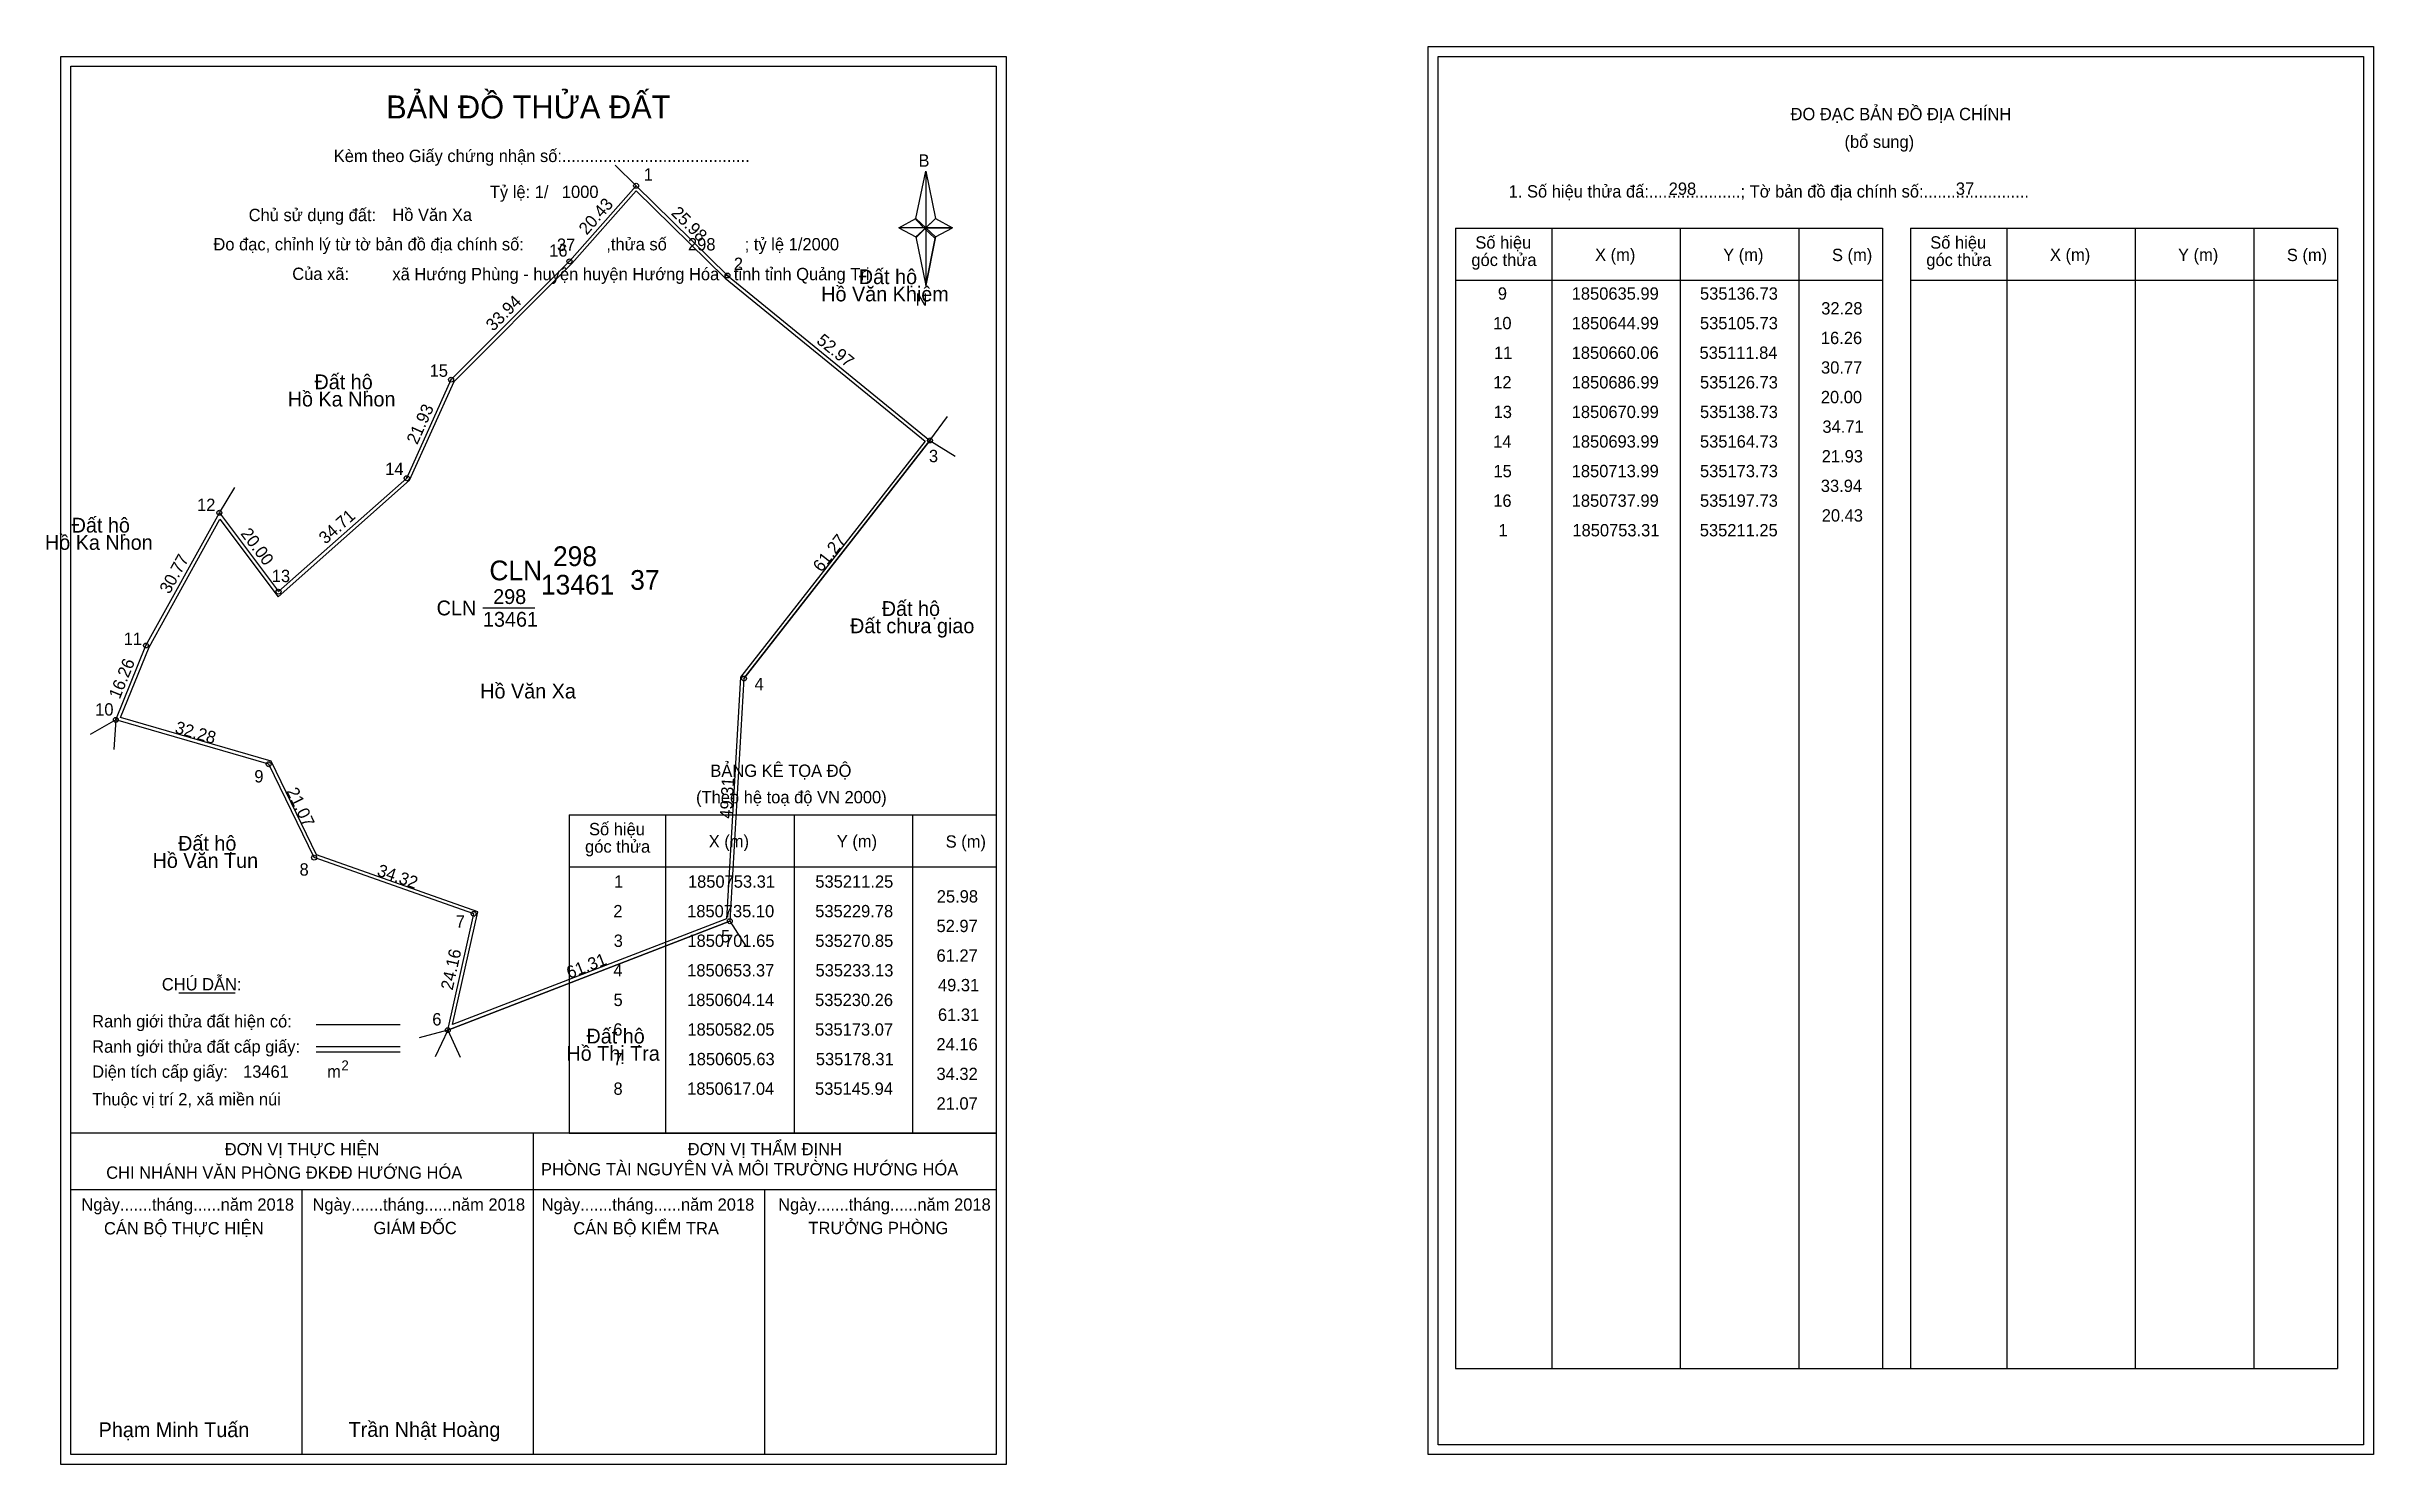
# Model space of a CAD drawing. Extents: x 535092 to 535564, y 1850494 to 1850782.
import ezdxf

# ---------------------------------------------------------------- set-up
doc = ezdxf.new("R2010")
doc.units = 0
for name, color, linetype in [('Level 1', 7, 'Continuous'), ('Level 10', 7, 'Continuous'), ('Level 11', 7, 'Continuous'), ('Level 13', 7, 'Continuous'), ('Level 2', 7, 'Continuous'), ('Level 27', 7, 'Continuous'), ('Level 3', 7, 'Continuous'), ('Level 36', 7, 'Continuous'), ('Level 4', 7, 'Continuous'), ('Level 49', 7, 'Continuous'), ('Level 5', 7, 'Continuous'), ('Level 53', 7, 'Continuous'), ('Level 55', 7, 'Continuous'), ('Level 6', 7, 'Continuous'), ('Level 63', 7, 'Continuous'), ('Level 7', 7, 'Continuous'), ('Level 9', 7, 'Continuous')]:
    doc.layers.add(name, color=color, linetype=linetype)

msp = doc.modelspace()

# ---------------------------------------------------------------- linework, layer by layer
at = {"layer": 'Level 1'}
for p, q in [((535373.91, 1850779.54), (535373.91, 1850779.54)), ((535096.59, 1850777.54), (535096.59, 1850777.54)), ((535268.01, 1850746.66), (535269.98, 1850756.3)), ((535269.98, 1850756.3), (535269.98, 1850744.78)), ((535269.98, 1850756.3), (535271.94, 1850746.66)), ((535264.56, 1850744.78), (535268.01, 1850746.66)), ((535268.01, 1850746.66), (535269.98, 1850744.78)), ((535269.83, 1850744.56), (535268.01, 1850746.44)), ((535271.8, 1850746.44), (535269.83, 1850744.56)), ((535269.83, 1850744.56), (535271.8, 1850746.44)), ((535271.94, 1850746.66), (535269.98, 1850744.78)), ((535269.98, 1850744.78), (535268.01, 1850742.94)), ((535269.83, 1850744.56), (535268.01, 1850742.72)), ((535268.01, 1850742.72), (535269.83, 1850744.56)), ((535268.01, 1850742.94), (535269.98, 1850733.08)), ((535271.8, 1850742.72), (535269.83, 1850744.56)), ((535269.98, 1850744.78), (535269.98, 1850733.08)), ((535269.98, 1850744.78), (535275.39, 1850744.78)), ((535269.98, 1850744.78), (535271.94, 1850742.94)), ((535271.94, 1850742.94), (535269.98, 1850733.08)), ((535271.94, 1850742.94), (535275.39, 1850744.78)), ((535377.44, 1850744.69), (535464.04, 1850744.69)), ((535397.03, 1850513.42), (535397.03, 1850744.69)), ((535423.1, 1850513.42), (535423.1, 1850744.69)), ((535447.08, 1850744.69), (535447.08, 1850513.42)), ((535464.04, 1850744.69), (535464.04, 1850513.42)), ((535469.7, 1850744.69), (535556.3, 1850744.69)), ((535489.29, 1850513.42), (535489.29, 1850744.69)), ((535515.36, 1850513.42), (535515.36, 1850744.69)), ((535539.33, 1850744.69), (535539.33, 1850513.42)), ((535556.3, 1850744.69), (535556.3, 1850513.42)), ((535377.44, 1850734.16), (535464.04, 1850734.16)), ((535469.7, 1850734.16), (535556.3, 1850734.16)), ((535197.68, 1850625.72), (535284.28, 1850625.72)), ((535217.27, 1850561.19), (535217.27, 1850625.72)), ((535243.34, 1850561.19), (535243.34, 1850625.72)), ((535267.31, 1850625.72), (535267.31, 1850561.19)), ((535197.68, 1850615.19), (535284.28, 1850615.19)), ((535118.5, 1850589.61), (535129.91, 1850589.61)), ((535146.37, 1850583.2), (535163.38, 1850583.2)), ((535146.37, 1850578.76), (535163.38, 1850578.76)), ((535146.37, 1850577.66), (535163.38, 1850577.66)), ((535203.41, 1850561.19), (535096.58, 1850561.19)), ((535284.28, 1850561.19), (535179.44, 1850561.19)), ((535190.43, 1850495.97), (535190.43, 1850561.19)), ((535197.68, 1850561.19), (535284.28, 1850561.19)), ((535284.28, 1850549.64), (535096.58, 1850549.64)), ((535143.51, 1850495.97), (535143.51, 1850549.64)), ((535237.36, 1850495.97), (535237.36, 1850549.64)), ((535377.44, 1850513.42), (535556.3, 1850513.42)), ((535284.28, 1850495.97), (535284.28, 1850495.97)), ((535561.61, 1850497.97), (535561.61, 1850497.97))]:
    msp.add_line(p, q, dxfattribs=at)
for points in [[(535268.01, 1850746.66), (535269.98, 1850756.3), (535269.98, 1850744.78)], [(535269.98, 1850744.78), (535271.94, 1850746.66), (535275.39, 1850744.78)], [(535264.56, 1850744.78), (535268.01, 1850742.94), (535269.98, 1850744.78)], [(535269.98, 1850744.78), (535269.98, 1850733.08), (535271.94, 1850742.94)]]:
    msp.add_lwpolyline(points, close=True, dxfattribs=at)
at = {"layer": 'Level 10'}
for p, q in [((535211.25, 1850753.31), (535197.73, 1850737.99)), ((535233.13, 1850653.37), (535270.85, 1850701.65)), ((535173.07, 1850582.05), (535230.26, 1850604.14))]:
    msp.add_line(p, q, dxfattribs=at)
for points in [[(535230.26, 1850604.14), (535173.07, 1850582.05), (535178.31, 1850605.63), (535145.94, 1850617.04), (535136.73, 1850635.99), (535105.73, 1850644.99), (535111.84, 1850660.06), (535126.73, 1850686.99), (535138.73, 1850670.99), (535164.73, 1850693.99), (535173.73, 1850713.99), (535197.73, 1850737.99), (535211.25, 1850753.31), (535229.78, 1850735.1), (535270.85, 1850701.65), (535233.13, 1850653.37)], [(535229.59, 1850604.63), (535174.04, 1850583.17), (535179.13, 1850606.08), (535146.44, 1850617.6), (535137.22, 1850636.58), (535106.67, 1850645.45), (535112.47, 1850659.76), (535126.82, 1850685.7), (535138.63, 1850669.96), (535165.31, 1850693.57), (535174.32, 1850713.59), (535198.24, 1850737.51), (535211.29, 1850752.29), (535229.31, 1850734.58), (535269.88, 1850701.54), (535232.44, 1850653.63)]]:
    msp.add_lwpolyline(points, close=True, dxfattribs=at)
at = {"layer": 'Level 11'}
for centre in [(535211.25, 1850753.31), (535197.73, 1850737.99), (535229.78, 1850735.1), (535173.73, 1850713.99), (535270.85, 1850701.65), (535164.73, 1850693.99), (535126.73, 1850686.99), (535138.73, 1850670.99), (535111.84, 1850660.06), (535233.13, 1850653.37), (535105.73, 1850644.99), (535136.73, 1850635.99), (535145.94, 1850617.04), (535178.31, 1850605.63), (535230.26, 1850604.14), (535230.26, 1850604.14), (535173.07, 1850582.05)]:
    msp.add_circle(centre, 0.5, dxfattribs=at)
at = {"layer": 'Level 27'}
for p, q in [((535211.25, 1850753.31), (535206.97, 1850757.51)), ((535270.85, 1850701.65), (535274.4, 1850706.49)), ((535270.85, 1850701.65), (535275.94, 1850698.47)), ((535126.73, 1850686.99), (535129.87, 1850692.1)), ((535105.73, 1850644.99), (535100.51, 1850642.03)), ((535105.73, 1850644.99), (535105.35, 1850639)), ((535230.26, 1850604.14), (535233.52, 1850599.1)), ((535173.07, 1850582.05), (535167.28, 1850580.49)), ((535173.07, 1850582.05), (535170.49, 1850576.63)), ((535173.07, 1850582.05), (535175.57, 1850576.59))]:
    msp.add_line(p, q, dxfattribs=at)
at = {"layer": 'Level 3'}
for p, q in [((535377.44, 1850744.69), (535377.44, 1850513.42)), ((535469.7, 1850744.69), (535469.7, 1850513.42)), ((535197.68, 1850625.72), (535197.68, 1850561.19))]:
    msp.add_line(p, q, dxfattribs=at)
at = {"layer": 'Level 63'}
for points in [[(535094.58, 1850779.54), (535286.28, 1850779.54), (535286.28, 1850493.97), (535094.58, 1850493.97)], [(535371.91, 1850781.54), (535563.61, 1850781.54), (535563.61, 1850495.97), (535371.91, 1850495.97)], [(535373.91, 1850779.54), (535561.61, 1850779.54), (535561.61, 1850497.97), (535373.91, 1850497.97)], [(535096.58, 1850777.54), (535284.28, 1850777.54), (535284.28, 1850495.97), (535096.58, 1850495.97)]]:
    msp.add_lwpolyline(points, close=True, dxfattribs=at)
at = {"layer": 'Level 9'}
msp.add_line((535180.18, 1850667.68), (535190.73, 1850667.68), dxfattribs=at)

# ---------------------------------------------------------------- texts
at = {"layer": 'Level 1'}
for s, height, p in [('BẢN ĐỒ THỬA ĐẤT', 4.6657, (535160.55, 1850766.95)), ('ĐO ĐẠC BẢN ĐỒ ĐỊA CHÍNH', 2.5, (535445.39, 1850766.6)), ('Kèm theo Giấy chứng nhận số:.........................................', 2.5, (535149.93, 1850758.12)), ('B', 2.5, (535268.52, 1850757.18)), ('(bổ sung)', 2.5, (535456.33, 1850760.98)), ('1. Số hiệu thửa đấ:....................; Tờ bản đồ địa chính số:.......................', 2.5, (535388.22, 1850750.92)), ('Chủ sử dụng đất:', 2.5, (535132.67, 1850746.13)), ('Đo đạc, chỉnh lý từ tờ bản đồ địa chính số:                  ,thửa số                 ; tỷ lệ 1/2000', 2.5, (535125.52, 1850740.2)), ('Số hiệu', 2.5, (535381.46, 1850740.56)), ('X (m)', 2.5, (535405.74, 1850738.08)), ('Y (m)', 2.5, (535431.72, 1850738.08)), ('S (m)', 2.5, (535453.79, 1850738.03)), ('Số hiệu', 2.5, (535473.72, 1850740.56)), ('X (m)', 2.5, (535498, 1850738.08)), ('Y (m)', 2.5, (535523.97, 1850738.08)), ('S (m)', 2.5, (535546.05, 1850738.03)), ('Của xã:', 2.5, (535141.51, 1850734.2)), ('góc thửa', 2.5, (535380.66, 1850737.03)), ('góc thửa', 2.5, (535472.92, 1850737.03)), ('N', 2.5, (535267.92, 1850729.01)), ('BẢNG KÊ TỌA ĐỘ', 2.5, (535226.31, 1850633.42)), ('(Theo hệ toạ độ VN 2000)', 2.5, (535223.41, 1850628.06)), ('Số hiệu', 2.5, (535201.7, 1850621.58)), ('góc thửa', 2.5, (535200.9, 1850618.05)), ('X (m)', 2.5, (535225.98, 1850619.11)), ('Y (m)', 2.5, (535251.95, 1850619.11)), ('S (m)', 2.5, (535274.03, 1850619.06)), ('CHÚ DẪN:', 2.5, (535115.06, 1850590.11)), ('Ranh giới thửa đất hiện có:', 2.5, (535100.93, 1850582.61)), ('Ranh giới thửa đất cấp giấy:', 2.5, (535100.93, 1850577.47)), ('Diện tích cấp giấy:', 2.5, (535100.93, 1850572.39)), ('2', 2, (535151.49, 1850573.92)), ('m', 2.5, (535148.59, 1850572.41)), ('Thuộc vị trí 2, xã miền núi', 2.5, (535100.93, 1850566.79)), ('ĐƠN VỊ THỰC HIỆN', 2.5, (535127.82, 1850556.67)), ('ĐƠN VỊ THẨM ĐỊNH', 2.5, (535221.72, 1850556.67)), ('CHI NHÁNH VĂN PHÒNG ĐKĐĐ HƯỚNG HÓA', 2.5, (535103.78, 1850551.91)), ('PHÒNG TÀI NGUYÊN VÀ MÔI TRƯỜNG HƯỚNG HÓA', 2.5, (535191.95, 1850552.6)), ('Ngày.......tháng......năm 2018', 2.5, (535098.75, 1850545.44)), ('Ngày.......tháng......năm 2018', 2.5, (535145.62, 1850545.44)), ('Ngày.......tháng......năm 2018', 2.5, (535192.1, 1850545.44)), ('Ngày.......tháng......năm 2018', 2.5, (535240.06, 1850545.44)), ('CÁN BỘ THỰC HIỆN', 2.5, (535103.33, 1850540.62)), ('GIÁM ĐỐC', 2.5, (535157.97, 1850540.68)), ('CÁN BỘ KIỂM TRA', 2.5, (535198.51, 1850540.62)), ('TRƯỞNG PHÒNG', 2.5, (535246.2, 1850540.68)), ('Phạm Minh Tuấn', 3, (535102.24, 1850499.51)), ('Trần Nhật Hoàng', 3, (535152.94, 1850499.56))]:
    msp.add_text(s, height=height, dxfattribs=at).set_placement(p)
at = {"layer": 'Level 11'}
msp.add_text('Tỷ lệ: 1/', height=2.5, dxfattribs=at).set_placement((535181.59, 1850750.81))
at = {"layer": 'Level 13'}
for s, p in [('298', (535182.26, 1850668.48)), ('CLN', (535170.79, 1850666.18)), ('13461', (535180.19, 1850663.88))]:
    msp.add_text(s, height=3, dxfattribs=at).set_placement(p)
at = {"layer": 'Level 2'}
msp.add_text('Hồ Văn Xa', height=3, dxfattribs=at).set_placement((535179.63, 1850649.32))
at = {"layer": 'Level 3'}
msp.add_text('CLN ', height=4, dxfattribs=at).set_placement((535181.49, 1850673.29))
at = {"layer": 'Level 36'}
for s, p in [('Đất hộ', (535256.42, 1850733.36)), ('Hồ Văn Khiêm', (535248.79, 1850729.86)), ('Đất hộ', (535146.01, 1850712.04)), ('Hồ Ka Nhon', (535140.59, 1850708.54)), ('Đất hộ', (535096.77, 1850682.97)), ('Hồ Ka Nhon', (535091.35, 1850679.47)), ('Đất chưa giao', (535254.64, 1850662.56)), ('Đất hộ', (535261.07, 1850666.06)), ('Hồ Văn Tun', (535113.18, 1850614.96)), ('Đất hộ', (535118.36, 1850618.46)), ('Đất hộ', (535201.18, 1850579.35)), ('Hồ Thị Tra', (535197.11, 1850575.85))]:
    msp.add_text(s, height=3, dxfattribs=at).set_placement(p)
at = {"layer": 'Level 4'}
msp.add_text('298', height=4, dxfattribs=at).set_placement((535194.39, 1850676.18))
at = {"layer": 'Level 49'}
for s, rotation, p in [('20.43', 48.5714, (535201.24, 1850743.18)), ('25.98', 315.499, (535218.19, 1850747.61)), ('33.94', 45, (535182.27, 1850723.66)), ('52.97', 320.8385, (535247.66, 1850721.57)), ('21.93', 65.7723, (535166.86, 1850700.67)), ('20.00', 306.8699, (535130.92, 1850682.74)), ('34.71', 41.4965, (535148.26, 1850680.49)), ('61.27', 52.0003, (535248.85, 1850674.79)), ('30.77', 61.0611, (535116.61, 1850670.35)), ('16.26', 67.9303, (535106.51, 1850649.04)), ('32.28', 343.8108, (535117.56, 1850642.39)), ('49.31', 86.6636, (535230.67, 1850624.88)), ('21.07', 295.9205, (535140.27, 1850630.53)), ('34.32', 340.5831, (535158.54, 1850613.45)), ('24.16', 77.4712, (535174.02, 1850590.03)), ('61.31', 21.1194, (535197.71, 1850592.43))]:
    msp.add_text(s, height=2.5, rotation=rotation, dxfattribs=at).set_placement(p)
at = {"layer": 'Level 5'}
msp.add_text('13461', height=4, dxfattribs=at).set_placement((535191.95, 1850670.4))
at = {"layer": 'Level 53'}
for s, p in [('9', (535386.02, 1850730.2)), ('1850635.99', (535401, 1850730.2)), ('535136.73', (535427.02, 1850730.2)), ('10', (535385.08, 1850724.2)), ('1850644.99', (535401, 1850724.2)), ('535105.73', (535427.02, 1850724.2)), ('32.28', (535451.61, 1850727.2)), ('16.26', (535451.54, 1850721.2)), ('11', (535385.24, 1850718.2)), ('1850660.06', (535400.99, 1850718.2)), ('535111.84', (535426.93, 1850718.2)), ('30.77', (535451.57, 1850715.2)), ('12', (535385.09, 1850712.2)), ('1850686.99', (535401, 1850712.2)), ('535126.73', (535427.02, 1850712.2)), ('13', (535385.17, 1850706.2)), ('1850670.99', (535401, 1850706.2)), ('535138.73', (535427.02, 1850706.2)), ('20.00', (535451.53, 1850709.2)), ('14', (535385.08, 1850700.2)), ('1850693.99', (535401, 1850700.2)), ('535164.73', (535427.02, 1850700.2)), ('34.71', (535451.85, 1850703.2)), ('21.93', (535451.71, 1850697.2)), ('15', (535385.14, 1850694.2)), ('1850713.99', (535401, 1850694.2)), ('535173.73', (535427.02, 1850694.2)), ('33.94', (535451.53, 1850691.2)), ('16', (535385.09, 1850688.2)), ('1850737.99', (535401, 1850688.2)), ('535197.73', (535427.02, 1850688.2)), ('1', (535386.16, 1850682.2)), ('1850753.31', (535401.14, 1850682.2)), ('535211.25', (535426.98, 1850682.2)), ('20.43', (535451.71, 1850685.2)), ('1', (535206.78, 1850610.94)), ('1850753.31', (535221.76, 1850610.94)), ('535211.25', (535247.6, 1850610.94)), ('25.98', (535272.23, 1850607.94)), ('2', (535206.63, 1850604.94)), ('1850735.10', (535221.6, 1850604.94)), ('535229.78', (535247.58, 1850604.94)), ('52.97', (535272.18, 1850601.94)), ('3', (535206.71, 1850598.94)), ('1850701.65', (535221.65, 1850598.94)), ('535270.85', (535247.6, 1850598.94)), ('4', (535206.62, 1850592.94)), ('1850653.37', (535221.61, 1850592.94)), ('535233.13', (535247.63, 1850592.94)), ('61.27', (535272.18, 1850595.94)), ('5', (535206.67, 1850586.94)), ('1850604.14', (535221.6, 1850586.94)), ('535230.26', (535247.55, 1850586.94)), ('49.31', (535272.47, 1850589.94)), ('61.31', (535272.47, 1850583.94)), ('6', (535206.62, 1850580.94)), ('1850582.05', (535221.65, 1850580.94)), ('535173.07', (535247.56, 1850580.94)), ('24.16', (535272.16, 1850577.94)), ('7', (535206.63, 1850574.94)), ('1850605.63', (535221.69, 1850574.94)), ('535178.31', (535247.7, 1850574.94)), ('8', (535206.66, 1850568.94)), ('1850617.04', (535221.6, 1850568.94)), ('535145.94', (535247.54, 1850568.94)), ('34.32', (535272.17, 1850571.94)), ('21.07', (535272.18, 1850565.94))]:
    msp.add_text(s, height=2.5, dxfattribs=at).set_placement(p)
at = {"layer": 'Level 55'}
for s, height, p in [('1', 0.4, (535211.14, 1850753.31)), ('55', 0.11, (535211.17, 1850753.2)), ('55', 0.11, (535211.17, 1850753.2)), ('0', 0.11, (535211.21, 1850753.2)), ('0', 0.11, (535211.21, 1850753.2)), ('16', 0.4, (535197.45, 1850737.99)), ('0', 0.11, (535197.69, 1850737.88)), ('0', 0.11, (535197.69, 1850737.88)), ('2', 0.4, (535229.64, 1850735.1)), ('55', 0.11, (535229.7, 1850734.99)), ('55', 0.11, (535229.7, 1850734.99)), ('15', 0.4, (535173.45, 1850713.99)), ('0', 0.11, (535173.69, 1850713.88)), ('0', 0.11, (535173.69, 1850713.88)), ('3', 0.4, (535270.73, 1850701.65)), ('55', 0.11, (535270.77, 1850701.54)), ('55', 0.11, (535270.77, 1850701.54)), ('0', 0.11, (535270.81, 1850701.54)), ('14', 0.4, (535164.44, 1850693.99)), ('0', 0.11, (535164.69, 1850693.88)), ('0', 0.11, (535164.69, 1850693.88)), ('12', 0.4, (535126.45, 1850686.99)), ('0', 0.11, (535126.69, 1850686.88)), ('0', 0.11, (535126.69, 1850686.88)), ('0', 0.11, (535126.69, 1850686.88)), ('13', 0.4, (535138.46, 1850670.99)), ('0', 0.11, (535138.69, 1850670.88)), ('0', 0.11, (535138.69, 1850670.88)), ('11', 0.4, (535111.58, 1850660.06)), ('0', 0.11, (535111.8, 1850659.95)), ('4', 0.4, (535232.99, 1850653.37)), ('0', 0.11, (535233.09, 1850653.26)), ('10', 0.4, (535105.45, 1850644.99)), ('0', 0.11, (535105.69, 1850644.88)), ('0', 0.11, (535105.69, 1850644.88)), ('9', 0.4, (535136.59, 1850635.99)), ('0', 0.11, (535136.69, 1850635.88)), ('8', 0.4, (535145.81, 1850617.04)), ('0', 0.11, (535145.9, 1850616.93)), ('7', 0.4, (535178.18, 1850605.63)), ('0', 0.11, (535178.27, 1850605.52)), ('5', 0.4, (535230.13, 1850604.14)), ('269', 0.11, (535230.14, 1850604.03)), ('0', 0.11, (535230.22, 1850604.03)), ('6', 0.4, (535172.93, 1850582.05)), ('269', 0.11, (535172.95, 1850581.94)), ('0', 0.11, (535173.03, 1850581.94))]:
    msp.add_text(s, height=height, dxfattribs=at).set_placement(p)
at = {"layer": 'Level 6'}
for s, p in [('1000', (535196.19, 1850750.83)), ('298', (535420.67, 1850751.46)), ('37', (535478.91, 1850751.48)), ('Hồ Văn Xa', (535161.81, 1850746.19)), ('37', (535195.19, 1850740.11)), ('298', (535221.77, 1850740.19)), ('xã Hướng Phùng - huyện huyện Hướng Hóa - tỉnh tỉnh Quảng Trị', (535161.82, 1850734.15)), ('13461', (535131.53, 1850572.4))]:
    msp.add_text(s, height=2.5, dxfattribs=at).set_placement(p)
at = {"layer": 'Level 7'}
msp.add_text('37', height=4, dxfattribs=at).set_placement((535210.05, 1850671.36))
at = {"layer": 'Level 9'}
for s, p in [('1', (535212.8, 1850754.34)), ('16', (535193.62, 1850738.93)), ('2', (535231.07, 1850736.23)), ('15', (535169.37, 1850714.56)), ('3', (535270.64, 1850697.25)), ('14', (535160.37, 1850694.64)), ('12', (535122.2, 1850687.35)), ('13', (535137.36, 1850672.92)), ('11', (535107.33, 1850660.19)), ('4', (535235.26, 1850650.99)), ('10', (535101.54, 1850645.85)), ('9', (535133.82, 1850632.29)), ('8', (535142.99, 1850613.4)), ('7', (535174.67, 1850602.83)), ('5', (535228.47, 1850599.85)), ('6', (535169.91, 1850583.01))]:
    msp.add_text(s, height=2.5, dxfattribs=at).set_placement(p)

doc.saveas('drawing.dxf')
